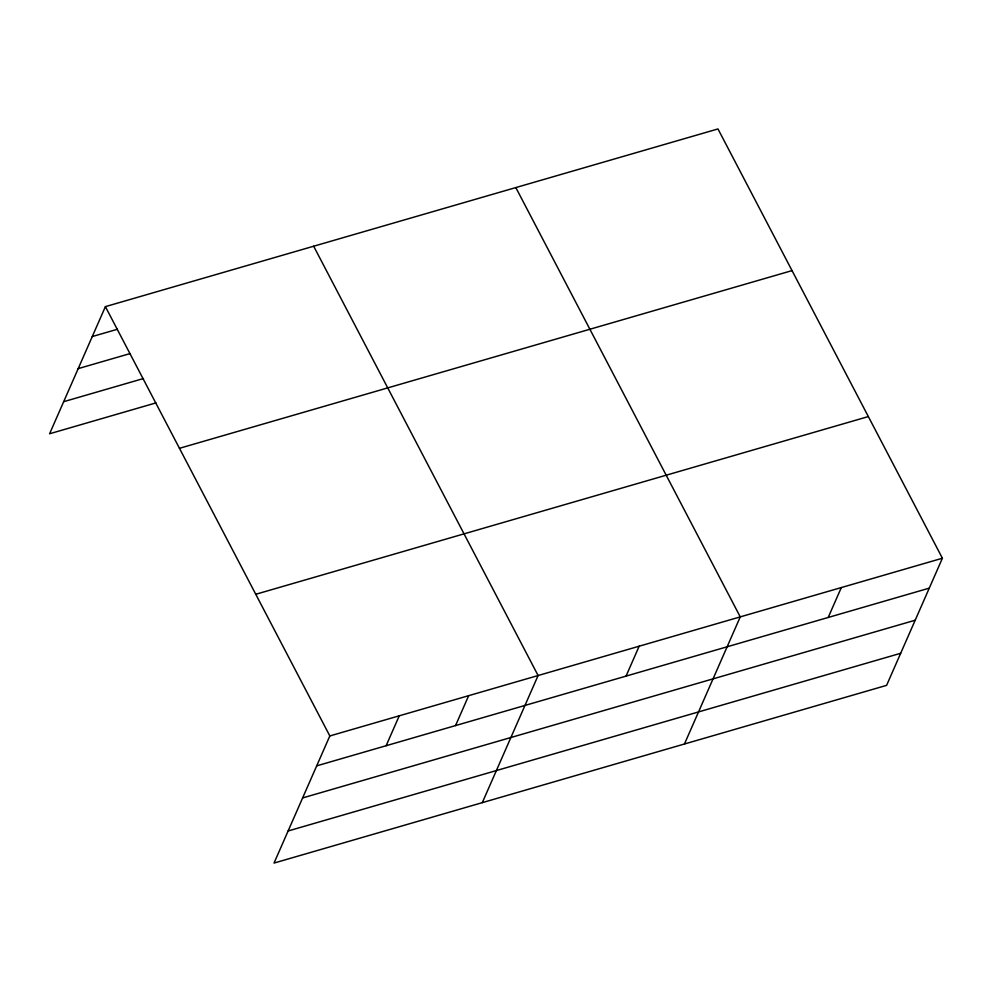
<?xml version="1.0" encoding="UTF-8"?>
<svg xmlns="http://www.w3.org/2000/svg" width="992" height="992" viewBox="0 0 992 992"><rect width="100%" height="100%" fill="white"/><g stroke="black" fill="none" stroke-linecap="round" stroke-linejoin="round"><path stroke-width="1.49" d="M942.4 558.236L329.828 735.952L274.028 863.065L886.6 685.36L942.4 558.236L717.972 128.935L105.4 306.64L49.6 433.764L155.955 402.901M386.124 745.724L399.255 715.815M455.551 725.574L468.67 695.665M482.298 802.652L538.098 675.527L313.67 246.227M626.051 676.11L639.17 646.201M684.455 744L740.255 616.888L515.828 187.575M828.196 617.47L841.328 587.562M92.268 336.548L117.378 329.27M78.194 368.627L129.89 353.636M63.686 401.686L143.443 378.535M179.465 448.31L792.038 270.605M255.762 594.282L868.335 416.566M316.696 765.861L929.268 588.144M302.61 797.94L915.194 620.223M288.102 830.986L900.686 653.282M105.4 306.64L329.828 735.952"/></g></svg>
